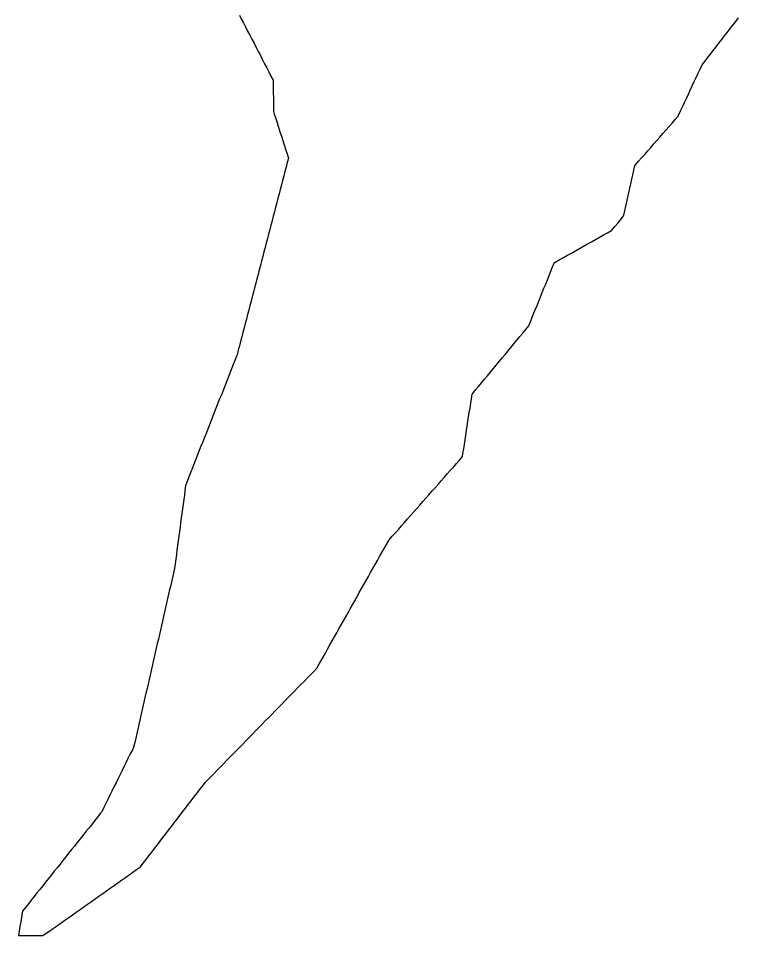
# Model space of a CAD drawing. Header units: millimetres. Extents: x 257 to 2289, y 96 to 1983.
# Drawn here: x 1757.9 to 1914, y 241.7 to 440.4 of the extents above; entities that cross this region are included whole.
import ezdxf

# ---------------------------------------------------------------- set-up
doc = ezdxf.new("R2010")
doc.units = ezdxf.units.MM
doc.layers.add('ALL_ISLANDS', color=7, linetype='Continuous')
doc.layers.add('OUTLINE_ISLAND_01', color=7, linetype='Continuous')

msp = doc.modelspace()

# ---------------------------------------------------------------- linework, layer by layer
at = {"layer": 'ALL_ISLANDS'}
msp.add_lwpolyline([(1805.8291, 441.0591), (1806.2241, 440.2973), (1806.6844, 439.4096), (1807.1448, 438.5219), (1807.6051, 437.6341), (1808.0654, 436.7464), (1808.5258, 435.8586), (1808.9861, 434.9709), (1809.4465, 434.0832), (1809.9068, 433.1954), (1810.3671, 432.3077), (1810.8275, 431.4199), (1811.2878, 430.5322), (1811.7482, 429.6444), (1812.2085, 428.7567), (1812.6689, 427.869), (1813.1292, 426.9812), (1813.1392, 426.1767), (1813.1517, 425.1768), (1813.1641, 424.1768), (1813.1765, 423.1769), (1813.189, 422.177), (1813.2014, 421.1771), (1813.2139, 420.1771), (1813.3899, 419.6288), (1813.6955, 418.6766), (1814.0011, 417.7245), (1814.3067, 416.7723), (1814.6123, 415.8202), (1814.918, 414.868), (1815.2236, 413.9159), (1815.5292, 412.9637), (1815.8348, 412.0116), (1816.1404, 411.0594), (1816.446, 410.1073), (1816.4418, 410.091), (1816.1893, 409.1234), (1815.9368, 408.1558), (1815.6843, 407.1882), (1815.4318, 406.2206), (1815.1794, 405.253), (1814.9269, 404.2854), (1814.6744, 403.3178), (1814.4219, 402.3502), (1814.1694, 401.3826), (1813.9169, 400.415), (1813.6644, 399.4474), (1813.4119, 398.4798), (1813.1595, 397.5122), (1812.907, 396.5446), (1812.6545, 395.577), (1812.402, 394.6094), (1812.1495, 393.6418), (1811.897, 392.6742), (1811.6445, 391.7066), (1811.392, 390.739), (1811.1395, 389.7714), (1810.8871, 388.8038), (1810.6346, 387.8362), (1810.3821, 386.8686), (1810.1296, 385.901), (1809.8771, 384.9334), (1809.6246, 383.9658), (1809.3721, 382.9982), (1809.1196, 382.0306), (1808.8672, 381.063), (1808.6147, 380.0954), (1808.3622, 379.1278), (1808.1097, 378.1602), (1807.8572, 377.1926), (1807.6047, 376.225), (1807.3522, 375.2574), (1807.0997, 374.2898), (1806.8473, 373.3222), (1806.5948, 372.3546), (1806.3423, 371.387), (1806.0898, 370.4194), (1805.8373, 369.4518), (1805.5848, 368.4842), (1805.3323, 367.5166), (1805.2205, 367.2341), (1804.8527, 366.3042), (1804.4848, 365.3743), (1804.117, 364.4444), (1803.7491, 363.5145), (1803.3813, 362.5847), (1803.0134, 361.6548), (1802.6456, 360.7249), (1802.2777, 359.795), (1801.9099, 358.8651), (1801.542, 357.9352), (1801.1741, 357.0054), (1800.8063, 356.0755), (1800.4384, 355.1456), (1800.0706, 354.2157), (1799.7027, 353.2858), (1799.3349, 352.3559), (1798.967, 351.4261), (1798.5992, 350.4962), (1798.2313, 349.5663), (1797.8634, 348.6364), (1797.4956, 347.7065), (1797.1277, 346.7766), (1796.7599, 345.8468), (1796.392, 344.9169), (1796.0242, 343.987), (1795.6563, 343.0571), (1795.2885, 342.1272), (1794.9206, 341.1973), (1794.5527, 340.2675), (1794.1849, 339.3376), (1794.1539, 339.1067), (1794.0207, 338.1156), (1793.8875, 337.1245), (1793.7543, 336.1334), (1793.6212, 335.1423), (1793.488, 334.1512), (1793.3548, 333.1601), (1793.2217, 332.169), (1793.0885, 331.1779), (1792.9553, 330.1868), (1792.8221, 329.1958), (1792.689, 328.2047), (1792.5558, 327.2136), (1792.4226, 326.2225), (1792.2894, 325.2314), (1792.1563, 324.2403), (1792.0231, 323.2492), (1791.8899, 322.2581), (1791.7567, 321.267), (1791.5966, 320.567), (1791.3736, 319.5921), (1791.1506, 318.6173), (1790.9276, 317.6425), (1790.7046, 316.6677), (1790.4816, 315.6929), (1790.2586, 314.718), (1790.0356, 313.7432), (1789.8126, 312.7684), (1789.5896, 311.7936), (1789.3666, 310.8188), (1789.1436, 309.8439), (1788.9206, 308.8691), (1788.6976, 307.8943), (1788.4746, 306.9195), (1788.2516, 305.9447), (1788.0286, 304.9699), (1787.8056, 303.995), (1787.5826, 303.0202), (1787.3596, 302.0454), (1787.1366, 301.0706), (1786.9136, 300.0958), (1786.6906, 299.1209), (1786.4676, 298.1461), (1786.2446, 297.1713), (1786.0216, 296.1965), (1785.7986, 295.2217), (1785.5756, 294.2469), (1785.3526, 293.272), (1785.1296, 292.2972), (1784.9066, 291.3224), (1784.6836, 290.3476), (1784.4606, 289.3728), (1784.2376, 288.3979), (1784.0146, 287.4231), (1783.7916, 286.4483), (1783.5686, 285.4735), (1783.3456, 284.4987), (1783.1226, 283.5238), (1782.8996, 282.549), (1782.6216, 281.9853), (1782.1792, 281.0885), (1781.7369, 280.1916), (1781.2946, 279.2948), (1780.8522, 278.3979), (1780.4099, 277.5011), (1779.9676, 276.6042), (1779.5252, 275.7074), (1779.0829, 274.8105), (1778.6406, 273.9136), (1778.1982, 273.0168), (1777.7559, 272.1199), (1777.3136, 271.2231), (1776.8712, 270.3262), (1776.4289, 269.4294), (1775.9866, 268.5325), (1775.6792, 268.1475), (1775.0553, 267.3659), (1774.4315, 266.5844), (1773.8076, 265.8028), (1773.1838, 265.0213), (1772.5599, 264.2397), (1771.9361, 263.4582), (1771.3122, 262.6767), (1770.6884, 261.8951), (1770.0645, 261.1136), (1769.4406, 260.332), (1768.8168, 259.5505), (1768.1929, 258.7689), (1767.5691, 257.9874), (1766.9452, 257.2059), (1766.3214, 256.4243), (1765.6975, 255.6428), (1765.0737, 254.8612), (1764.4498, 254.0797), (1763.826, 253.2982), (1763.2021, 252.5166), (1762.5783, 251.7351), (1761.9544, 250.9535), (1761.3306, 250.172), (1760.7067, 249.3904), (1760.0829, 248.6089), (1759.459, 247.8274), (1758.8352, 247.0458), (1758.7665, 246.6508), (1758.5951, 245.6656), (1758.4237, 244.6804), (1758.2524, 243.6951), (1758.081, 242.7099), (1757.9096, 241.7247), (1758.2092, 241.7237), (1759.2092, 241.7204), (1760.2092, 241.717), (1761.2092, 241.7137), (1762.2092, 241.7103), (1763.2092, 241.707), (1763.9261, 242.2115), (1764.744, 242.787), (1765.5618, 243.3625), (1766.3796, 243.938), (1767.1974, 244.5135), (1768.0152, 245.0889), (1768.833, 245.6644), (1769.6508, 246.2399), (1770.4686, 246.8154), (1771.2864, 247.3909), (1772.1042, 247.9664), (1772.922, 248.5419), (1773.7399, 249.1174), (1774.5577, 249.6929), (1775.3755, 250.2684), (1776.1933, 250.8438), (1777.0111, 251.4193), (1777.8289, 251.9948), (1778.6467, 252.5703), (1779.4645, 253.1458), (1780.2823, 253.7213), (1781.1001, 254.2968), (1781.9179, 254.8723), (1782.7357, 255.4478), (1783.5536, 256.0233), (1784.3714, 256.5987), (1784.3868, 256.6188), (1784.9959, 257.4119), (1785.605, 258.205), (1786.2141, 258.9981), (1786.8233, 259.7912), (1787.4324, 260.5842), (1788.0415, 261.3773), (1788.6506, 262.1704), (1789.2597, 262.9635), (1789.8688, 263.7566), (1790.478, 264.5496), (1791.0871, 265.3427), (1791.6962, 266.1358), (1792.3053, 266.9289), (1792.9144, 267.722), (1793.5235, 268.5151), (1794.1327, 269.3081), (1794.7418, 270.1012), (1795.3509, 270.8943), (1795.96, 271.6874), (1796.5691, 272.4805), (1797.1782, 273.2735), (1797.7873, 274.0666), (1798.3965, 274.8597), (1798.8552, 275.3291), (1799.5541, 276.0443), (1800.2531, 276.7595), (1800.952, 277.4746), (1801.6509, 278.1898), (1802.3499, 278.905), (1803.0488, 279.6202), (1803.7477, 280.3354), (1804.4467, 281.0506), (1805.1456, 281.7657), (1805.8445, 282.4809), (1806.5435, 283.1961), (1807.2424, 283.9113), (1807.9414, 284.6265), (1808.6403, 285.3417), (1809.3392, 286.0568), (1810.0382, 286.772), (1810.7371, 287.4872), (1811.436, 288.2024), (1812.135, 288.9176), (1812.8339, 289.6328), (1813.5329, 290.3479), (1814.2318, 291.0631), (1814.9307, 291.7783), (1815.6297, 292.4935), (1816.3286, 293.2087), (1817.0275, 293.9239), (1817.7265, 294.639), (1818.4254, 295.3542), (1819.1243, 296.0694), (1819.8233, 296.7846), (1820.5222, 297.4998), (1821.2212, 298.215), (1821.9201, 298.9301), (1822.619, 299.6453), (1822.9869, 300.2997), (1823.4769, 301.1714), (1823.9669, 302.0431), (1824.457, 302.9148), (1824.947, 303.7866), (1825.437, 304.6583), (1825.9271, 305.53), (1826.4171, 306.4017), (1826.9071, 307.2734), (1827.3971, 308.1451), (1827.8872, 309.0168), (1828.3772, 309.8885), (1828.8672, 310.7602), (1829.3572, 311.6319), (1829.8473, 312.5036), (1830.3373, 313.3753), (1830.8273, 314.247), (1831.3174, 315.1187), (1831.8074, 315.9905), (1832.2974, 316.8622), (1832.7874, 317.7339), (1833.2775, 318.6056), (1833.7675, 319.4773), (1834.2575, 320.349), (1834.7475, 321.2207), (1835.2376, 322.0924), (1835.7276, 322.9641), (1836.2176, 323.8358), (1836.7077, 324.7075), (1837.1977, 325.5792), (1837.6877, 326.4509), (1838.1777, 327.3226), (1838.2931, 327.4534), (1838.9547, 328.2033), (1839.6162, 328.9532), (1840.2777, 329.7031), (1840.9393, 330.453), (1841.6008, 331.2029), (1842.2624, 331.9528), (1842.9239, 332.7027), (1843.5855, 333.4526), (1844.247, 334.2025), (1844.9086, 334.9524), (1845.5701, 335.7024), (1846.2317, 336.4523), (1846.8932, 337.2022), (1847.5548, 337.9521), (1848.2163, 338.702), (1848.8779, 339.4519), (1849.5394, 340.2018), (1850.201, 340.9517), (1850.8625, 341.7016), (1851.5241, 342.4515), (1852.1856, 343.2014), (1852.8472, 343.9513), (1853.5087, 344.7012), (1854.1703, 345.4511), (1854.2766, 346.139), (1854.4294, 347.1272), (1854.5822, 348.1155), (1854.735, 349.1037), (1854.8878, 350.092), (1855.0406, 351.0802), (1855.1934, 352.0685), (1855.3462, 353.0568), (1855.499, 354.045), (1855.6518, 355.0333), (1855.8046, 356.0215), (1855.9574, 357.0098), (1856.1102, 357.998), (1856.263, 358.9863), (1856.3834, 359.1312), (1857.0224, 359.9005), (1857.6613, 360.6697), (1858.3003, 361.439), (1858.9392, 362.2082), (1859.5782, 362.9775), (1860.2171, 363.7467), (1860.8561, 364.516), (1861.495, 365.2852), (1862.134, 366.0545), (1862.7729, 366.8237), (1863.4119, 367.593), (1864.0508, 368.3622), (1864.6898, 369.1315), (1865.3287, 369.9007), (1865.9677, 370.67), (1866.6066, 371.4392), (1867.2456, 372.2085), (1867.8845, 372.9777), (1868.5235, 373.7469), (1868.825, 374.4923), (1869.1999, 375.4193), (1869.5749, 376.3464), (1869.9499, 377.2734), (1870.3249, 378.2004), (1870.6999, 379.1275), (1871.0749, 380.0545), (1871.4498, 380.9815), (1871.8248, 381.9086), (1872.1998, 382.8356), (1872.5748, 383.7626), (1872.9498, 384.6897), (1873.3248, 385.6167), (1873.6997, 386.5437), (1874.0747, 387.4707), (1874.2842, 387.5884), (1875.1562, 388.0781), (1876.0281, 388.5677), (1876.9, 389.0573), (1877.7719, 389.547), (1878.6439, 390.0366), (1879.5158, 390.5262), (1880.3877, 391.0159), (1881.2596, 391.5055), (1882.1316, 391.9952), (1883.0035, 392.4848), (1883.8754, 392.9744), (1884.7473, 393.4641), (1885.6193, 393.9537), (1886.4912, 394.4434), (1886.5423, 394.5051), (1887.1799, 395.2754), (1887.8176, 396.0458), (1888.4552, 396.8161), (1889.0929, 397.5864), (1889.122, 397.7177), (1889.3384, 398.694), (1889.5547, 399.6703), (1889.7711, 400.6466), (1889.9875, 401.623), (1890.2038, 402.5993), (1890.4202, 403.5756), (1890.6366, 404.5519), (1890.853, 405.5282), (1891.0693, 406.5045), (1891.2857, 407.4808), (1891.5021, 408.4571), (1891.6792, 408.6592), (1892.3384, 409.4113), (1892.9975, 410.1633), (1893.6566, 410.9153), (1894.3157, 411.6674), (1894.9749, 412.4194), (1895.634, 413.1714), (1896.2931, 413.9234), (1896.9523, 414.6755), (1897.6114, 415.4275), (1898.2705, 416.1795), (1898.9296, 416.9316), (1899.5888, 417.6836), (1900.2479, 418.4356), (1900.907, 419.1877), (1901.0119, 419.4126), (1901.4346, 420.3188), (1901.8572, 421.2251), (1902.2799, 422.1314), (1902.7025, 423.0377), (1903.1252, 423.944), (1903.5478, 424.8503), (1903.9705, 425.7566), (1904.3931, 426.6629), (1904.8158, 427.5692), (1905.2384, 428.4755), (1905.6611, 429.3818), (1906.0837, 430.2881), (1906.6652, 431.037), (1907.2784, 431.8268), (1907.8917, 432.6167), (1908.505, 433.4066), (1909.1182, 434.1965), (1909.7315, 434.9864), (1910.3447, 435.7762), (1910.958, 436.5661), (1911.5713, 437.356), (1912.1845, 438.1459), (1912.7978, 438.9358), (1913.411, 439.7256), (1914.0243, 440.5155)], dxfattribs=at)
at = {"layer": 'OUTLINE_ISLAND_01'}
msp.add_lwpolyline([(1805.8291, 441.0591), (1806.2241, 440.2973), (1806.6844, 439.4096), (1807.1448, 438.5219), (1807.6051, 437.6341), (1808.0654, 436.7464), (1808.5258, 435.8586), (1808.9861, 434.9709), (1809.4465, 434.0832), (1809.9068, 433.1954), (1810.3671, 432.3077), (1810.8275, 431.4199), (1811.2878, 430.5322), (1811.7482, 429.6444), (1812.2085, 428.7567), (1812.6689, 427.869), (1813.1292, 426.9812), (1813.1392, 426.1767), (1813.1517, 425.1768), (1813.1641, 424.1768), (1813.1765, 423.1769), (1813.189, 422.177), (1813.2014, 421.1771), (1813.2139, 420.1771), (1813.3899, 419.6288), (1813.6955, 418.6766), (1814.0011, 417.7245), (1814.3067, 416.7723), (1814.6123, 415.8202), (1814.918, 414.868), (1815.2236, 413.9159), (1815.5292, 412.9637), (1815.8348, 412.0116), (1816.1404, 411.0594), (1816.446, 410.1073), (1816.4418, 410.091), (1816.1893, 409.1234), (1815.9368, 408.1558), (1815.6843, 407.1882), (1815.4318, 406.2206), (1815.1794, 405.253), (1814.9269, 404.2854), (1814.6744, 403.3178), (1814.4219, 402.3502), (1814.1694, 401.3826), (1813.9169, 400.415), (1813.6644, 399.4474), (1813.4119, 398.4798), (1813.1595, 397.5122), (1812.907, 396.5446), (1812.6545, 395.577), (1812.402, 394.6094), (1812.1495, 393.6418), (1811.897, 392.6742), (1811.6445, 391.7066), (1811.392, 390.739), (1811.1395, 389.7714), (1810.8871, 388.8038), (1810.6346, 387.8362), (1810.3821, 386.8686), (1810.1296, 385.901), (1809.8771, 384.9334), (1809.6246, 383.9658), (1809.3721, 382.9982), (1809.1196, 382.0306), (1808.8672, 381.063), (1808.6147, 380.0954), (1808.3622, 379.1278), (1808.1097, 378.1602), (1807.8572, 377.1926), (1807.6047, 376.225), (1807.3522, 375.2574), (1807.0997, 374.2898), (1806.8473, 373.3222), (1806.5948, 372.3546), (1806.3423, 371.387), (1806.0898, 370.4194), (1805.8373, 369.4518), (1805.5848, 368.4842), (1805.3323, 367.5166), (1805.2205, 367.2341), (1804.8527, 366.3042), (1804.4848, 365.3743), (1804.117, 364.4444), (1803.7491, 363.5145), (1803.3813, 362.5847), (1803.0134, 361.6548), (1802.6456, 360.7249), (1802.2777, 359.795), (1801.9099, 358.8651), (1801.542, 357.9352), (1801.1741, 357.0054), (1800.8063, 356.0755), (1800.4384, 355.1456), (1800.0706, 354.2157), (1799.7027, 353.2858), (1799.3349, 352.3559), (1798.967, 351.4261), (1798.5992, 350.4962), (1798.2313, 349.5663), (1797.8634, 348.6364), (1797.4956, 347.7065), (1797.1277, 346.7766), (1796.7599, 345.8468), (1796.392, 344.9169), (1796.0242, 343.987), (1795.6563, 343.0571), (1795.2885, 342.1272), (1794.9206, 341.1973), (1794.5527, 340.2675), (1794.1849, 339.3376), (1794.1539, 339.1067), (1794.0207, 338.1156), (1793.8875, 337.1245), (1793.7543, 336.1334), (1793.6212, 335.1423), (1793.488, 334.1512), (1793.3548, 333.1601), (1793.2217, 332.169), (1793.0885, 331.1779), (1792.9553, 330.1868), (1792.8221, 329.1958), (1792.689, 328.2047), (1792.5558, 327.2136), (1792.4226, 326.2225), (1792.2894, 325.2314), (1792.1563, 324.2403), (1792.0231, 323.2492), (1791.8899, 322.2581), (1791.7567, 321.267), (1791.5966, 320.567), (1791.3736, 319.5921), (1791.1506, 318.6173), (1790.9276, 317.6425), (1790.7046, 316.6677), (1790.4816, 315.6929), (1790.2586, 314.718), (1790.0356, 313.7432), (1789.8126, 312.7684), (1789.5896, 311.7936), (1789.3666, 310.8188), (1789.1436, 309.8439), (1788.9206, 308.8691), (1788.6976, 307.8943), (1788.4746, 306.9195), (1788.2516, 305.9447), (1788.0286, 304.9699), (1787.8056, 303.995), (1787.5826, 303.0202), (1787.3596, 302.0454), (1787.1366, 301.0706), (1786.9136, 300.0958), (1786.6906, 299.1209), (1786.4676, 298.1461), (1786.2446, 297.1713), (1786.0216, 296.1965), (1785.7986, 295.2217), (1785.5756, 294.2469), (1785.3526, 293.272), (1785.1296, 292.2972), (1784.9066, 291.3224), (1784.6836, 290.3476), (1784.4606, 289.3728), (1784.2376, 288.3979), (1784.0146, 287.4231), (1783.7916, 286.4483), (1783.5686, 285.4735), (1783.3456, 284.4987), (1783.1226, 283.5238), (1782.8996, 282.549), (1782.6216, 281.9853), (1782.1792, 281.0885), (1781.7369, 280.1916), (1781.2946, 279.2948), (1780.8522, 278.3979), (1780.4099, 277.5011), (1779.9676, 276.6042), (1779.5252, 275.7074), (1779.0829, 274.8105), (1778.6406, 273.9136), (1778.1982, 273.0168), (1777.7559, 272.1199), (1777.3136, 271.2231), (1776.8712, 270.3262), (1776.4289, 269.4294), (1775.9866, 268.5325), (1775.6792, 268.1475), (1775.0553, 267.3659), (1774.4315, 266.5844), (1773.8076, 265.8028), (1773.1838, 265.0213), (1772.5599, 264.2397), (1771.9361, 263.4582), (1771.3122, 262.6767), (1770.6884, 261.8951), (1770.0645, 261.1136), (1769.4406, 260.332), (1768.8168, 259.5505), (1768.1929, 258.7689), (1767.5691, 257.9874), (1766.9452, 257.2059), (1766.3214, 256.4243), (1765.6975, 255.6428), (1765.0737, 254.8612), (1764.4498, 254.0797), (1763.826, 253.2982), (1763.2021, 252.5166), (1762.5783, 251.7351), (1761.9544, 250.9535), (1761.3306, 250.172), (1760.7067, 249.3904), (1760.0829, 248.6089), (1759.459, 247.8274), (1758.8352, 247.0458), (1758.7665, 246.6508), (1758.5951, 245.6656), (1758.4237, 244.6804), (1758.2524, 243.6951), (1758.081, 242.7099), (1757.9096, 241.7247), (1758.2092, 241.7237), (1759.2092, 241.7204), (1760.2092, 241.717), (1761.2092, 241.7137), (1762.2092, 241.7103), (1763.2092, 241.707), (1763.9261, 242.2115), (1764.744, 242.787), (1765.5618, 243.3625), (1766.3796, 243.938), (1767.1974, 244.5135), (1768.0152, 245.0889), (1768.833, 245.6644), (1769.6508, 246.2399), (1770.4686, 246.8154), (1771.2864, 247.3909), (1772.1042, 247.9664), (1772.922, 248.5419), (1773.7399, 249.1174), (1774.5577, 249.6929), (1775.3755, 250.2684), (1776.1933, 250.8438), (1777.0111, 251.4193), (1777.8289, 251.9948), (1778.6467, 252.5703), (1779.4645, 253.1458), (1780.2823, 253.7213), (1781.1001, 254.2968), (1781.9179, 254.8723), (1782.7357, 255.4478), (1783.5536, 256.0233), (1784.3714, 256.5987), (1784.3868, 256.6188), (1784.9959, 257.4119), (1785.605, 258.205), (1786.2141, 258.9981), (1786.8233, 259.7912), (1787.4324, 260.5842), (1788.0415, 261.3773), (1788.6506, 262.1704), (1789.2597, 262.9635), (1789.8688, 263.7566), (1790.478, 264.5496), (1791.0871, 265.3427), (1791.6962, 266.1358), (1792.3053, 266.9289), (1792.9144, 267.722), (1793.5235, 268.5151), (1794.1327, 269.3081), (1794.7418, 270.1012), (1795.3509, 270.8943), (1795.96, 271.6874), (1796.5691, 272.4805), (1797.1782, 273.2735), (1797.7873, 274.0666), (1798.3965, 274.8597), (1798.8552, 275.3291), (1799.5541, 276.0443), (1800.2531, 276.7595), (1800.952, 277.4746), (1801.6509, 278.1898), (1802.3499, 278.905), (1803.0488, 279.6202), (1803.7477, 280.3354), (1804.4467, 281.0506), (1805.1456, 281.7657), (1805.8445, 282.4809), (1806.5435, 283.1961), (1807.2424, 283.9113), (1807.9414, 284.6265), (1808.6403, 285.3417), (1809.3392, 286.0568), (1810.0382, 286.772), (1810.7371, 287.4872), (1811.436, 288.2024), (1812.135, 288.9176), (1812.8339, 289.6328), (1813.5329, 290.3479), (1814.2318, 291.0631), (1814.9307, 291.7783), (1815.6297, 292.4935), (1816.3286, 293.2087), (1817.0275, 293.9239), (1817.7265, 294.639), (1818.4254, 295.3542), (1819.1243, 296.0694), (1819.8233, 296.7846), (1820.5222, 297.4998), (1821.2212, 298.215), (1821.9201, 298.9301), (1822.619, 299.6453), (1822.9869, 300.2997), (1823.4769, 301.1714), (1823.9669, 302.0431), (1824.457, 302.9148), (1824.947, 303.7866), (1825.437, 304.6583), (1825.9271, 305.53), (1826.4171, 306.4017), (1826.9071, 307.2734), (1827.3971, 308.1451), (1827.8872, 309.0168), (1828.3772, 309.8885), (1828.8672, 310.7602), (1829.3572, 311.6319), (1829.8473, 312.5036), (1830.3373, 313.3753), (1830.8273, 314.247), (1831.3174, 315.1187), (1831.8074, 315.9905), (1832.2974, 316.8622), (1832.7874, 317.7339), (1833.2775, 318.6056), (1833.7675, 319.4773), (1834.2575, 320.349), (1834.7475, 321.2207), (1835.2376, 322.0924), (1835.7276, 322.9641), (1836.2176, 323.8358), (1836.7077, 324.7075), (1837.1977, 325.5792), (1837.6877, 326.4509), (1838.1777, 327.3226), (1838.2931, 327.4534), (1838.9547, 328.2033), (1839.6162, 328.9532), (1840.2777, 329.7031), (1840.9393, 330.453), (1841.6008, 331.2029), (1842.2624, 331.9528), (1842.9239, 332.7027), (1843.5855, 333.4526), (1844.247, 334.2025), (1844.9086, 334.9524), (1845.5701, 335.7024), (1846.2317, 336.4523), (1846.8932, 337.2022), (1847.5548, 337.9521), (1848.2163, 338.702), (1848.8779, 339.4519), (1849.5394, 340.2018), (1850.201, 340.9517), (1850.8625, 341.7016), (1851.5241, 342.4515), (1852.1856, 343.2014), (1852.8472, 343.9513), (1853.5087, 344.7012), (1854.1703, 345.4511), (1854.2766, 346.139), (1854.4294, 347.1272), (1854.5822, 348.1155), (1854.735, 349.1037), (1854.8878, 350.092), (1855.0406, 351.0802), (1855.1934, 352.0685), (1855.3462, 353.0568), (1855.499, 354.045), (1855.6518, 355.0333), (1855.8046, 356.0215), (1855.9574, 357.0098), (1856.1102, 357.998), (1856.263, 358.9863), (1856.3834, 359.1312), (1857.0224, 359.9005), (1857.6613, 360.6697), (1858.3003, 361.439), (1858.9392, 362.2082), (1859.5782, 362.9775), (1860.2171, 363.7467), (1860.8561, 364.516), (1861.495, 365.2852), (1862.134, 366.0545), (1862.7729, 366.8237), (1863.4119, 367.593), (1864.0508, 368.3622), (1864.6898, 369.1315), (1865.3287, 369.9007), (1865.9677, 370.67), (1866.6066, 371.4392), (1867.2456, 372.2085), (1867.8845, 372.9777), (1868.5235, 373.7469), (1868.825, 374.4923), (1869.1999, 375.4193), (1869.5749, 376.3464), (1869.9499, 377.2734), (1870.3249, 378.2004), (1870.6999, 379.1275), (1871.0749, 380.0545), (1871.4498, 380.9815), (1871.8248, 381.9086), (1872.1998, 382.8356), (1872.5748, 383.7626), (1872.9498, 384.6897), (1873.3248, 385.6167), (1873.6997, 386.5437), (1874.0747, 387.4707), (1874.2842, 387.5884), (1875.1562, 388.0781), (1876.0281, 388.5677), (1876.9, 389.0573), (1877.7719, 389.547), (1878.6439, 390.0366), (1879.5158, 390.5262), (1880.3877, 391.0159), (1881.2596, 391.5055), (1882.1316, 391.9952), (1883.0035, 392.4848), (1883.8754, 392.9744), (1884.7473, 393.4641), (1885.6193, 393.9537), (1886.4912, 394.4434), (1886.5423, 394.5051), (1887.1799, 395.2754), (1887.8176, 396.0458), (1888.4552, 396.8161), (1889.0929, 397.5864), (1889.122, 397.7177), (1889.3384, 398.694), (1889.5547, 399.6703), (1889.7711, 400.6466), (1889.9875, 401.623), (1890.2038, 402.5993), (1890.4202, 403.5756), (1890.6366, 404.5519), (1890.853, 405.5282), (1891.0693, 406.5045), (1891.2857, 407.4808), (1891.5021, 408.4571), (1891.6792, 408.6592), (1892.3384, 409.4113), (1892.9975, 410.1633), (1893.6566, 410.9153), (1894.3157, 411.6674), (1894.9749, 412.4194), (1895.634, 413.1714), (1896.2931, 413.9234), (1896.9523, 414.6755), (1897.6114, 415.4275), (1898.2705, 416.1795), (1898.9296, 416.9316), (1899.5888, 417.6836), (1900.2479, 418.4356), (1900.907, 419.1877), (1901.0119, 419.4126), (1901.4346, 420.3188), (1901.8572, 421.2251), (1902.2799, 422.1314), (1902.7025, 423.0377), (1903.1252, 423.944), (1903.5478, 424.8503), (1903.9705, 425.7566), (1904.3931, 426.6629), (1904.8158, 427.5692), (1905.2384, 428.4755), (1905.6611, 429.3818), (1906.0837, 430.2881), (1906.6652, 431.037), (1907.2784, 431.8268), (1907.8917, 432.6167), (1908.505, 433.4066), (1909.1182, 434.1965), (1909.7315, 434.9864), (1910.3447, 435.7762), (1910.958, 436.5661), (1911.5713, 437.356), (1912.1845, 438.1459), (1912.7978, 438.9358), (1913.411, 439.7256), (1914.0243, 440.5155)], dxfattribs=at)

doc.saveas('drawing.dxf')
